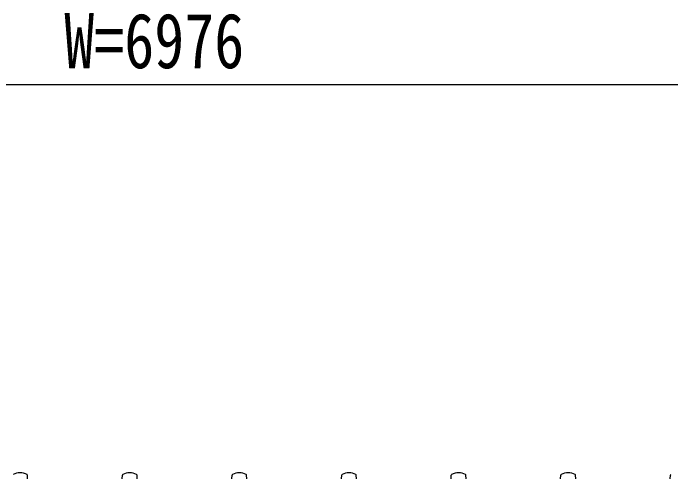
# Model space of a CAD drawing. Units: millimetres, scale not verified. Extents: x -16820 to 16820, y -11880 to 11880.
# Drawn here: x 10059 to 11109, y -6225 to -5481 of the extents above; entities that cross this region are included whole.
import ezdxf
from ezdxf.enums import TextEntityAlignment as Align

# ---------------------------------------------------------------- set-up
doc = ezdxf.new("R2010")
doc.units = ezdxf.units.MM
doc.header["$LTSCALE"] = 50
doc.layers.add('0-4_YKK_13', color=4, linetype='Continuous')
doc.layers.add('0-6_YKK_D', color=6, linetype='Continuous')
doc.styles.add('ＭＳ ゴシック', font='')
doc.styles.get('ＭＳ ゴシック').set_extended_font_data('MS Gothic')

msp = doc.modelspace()

# ---------------------------------------------------------------- linework, layer by layer
at = {"layer": '0-4_YKK_13'}
for p, q in [((10082.58, -6224.68), (10082.21, -6218.55)), ((10233.58, -6224.68), (10233.96, -6218.55)), ((10257.58, -6224.68), (10257.21, -6218.55)), ((10408.58, -6224.68), (10408.96, -6218.55)), ((10432.58, -6224.68), (10432.21, -6218.55)), ((10583.58, -6224.68), (10583.96, -6218.55)), ((10607.58, -6224.68), (10607.21, -6218.55)), ((10758.58, -6224.68), (10758.96, -6218.55)), ((10782.58, -6224.68), (10782.21, -6218.55)), ((10933.58, -6224.68), (10933.96, -6218.55)), ((10957.58, -6224.68), (10957.21, -6218.55)), ((11108.58, -6224.68), (11108.96, -6218.55))]:
    msp.add_line(p, q, dxfattribs=at)
for centre, radius, start, end in [((10070.58, -6238.89), 23.89, 62.3399, 117.6601), ((10245.58, -6238.89), 23.89, 62.3399, 117.6601), ((10420.58, -6238.89), 23.89, 62.3399, 117.6601), ((10595.58, -6238.89), 23.89, 62.3399, 117.6601), ((10770.58, -6238.89), 23.89, 62.3399, 117.6601), ((10945.58, -6238.89), 23.89, 62.3399, 117.6601), ((10081.21, -6218.61), 1, 3.5, 62.3399), ((10234.95, -6218.61), 1, 117.6601, 176.5), ((10256.21, -6218.61), 1, 3.5, 62.3399), ((10409.95, -6218.61), 1, 117.6601, 176.5), ((10431.21, -6218.61), 1, 3.5, 62.3399), ((10584.95, -6218.61), 1, 117.6601, 176.5), ((10606.21, -6218.61), 1, 3.5, 62.3399), ((10759.95, -6218.61), 1, 117.6601, 176.5), ((10781.21, -6218.61), 1, 3.5, 62.3399), ((10934.95, -6218.61), 1, 117.6601, 176.5), ((10956.21, -6218.61), 1, 3.5, 62.3399), ((11109.95, -6218.61), 1, 117.6601, 176.5)]:
    msp.add_arc(centre, radius, start, end, dxfattribs=at)
at = {"layer": '0-6_YKK_D'}
msp.add_line((13753.08, -5595), (6977.08, -5595), dxfattribs=at)

# ---------------------------------------------------------------- texts
at = {"layer": '0-6_YKK_D', "style": 'ＭＳ ゴシック', "width": 0.8}
msp.add_text('W=6976', height=87.98, dxfattribs=at).set_placement((10141.08, -5595), align=Align.BOTTOM_LEFT)

doc.saveas('drawing.dxf')
